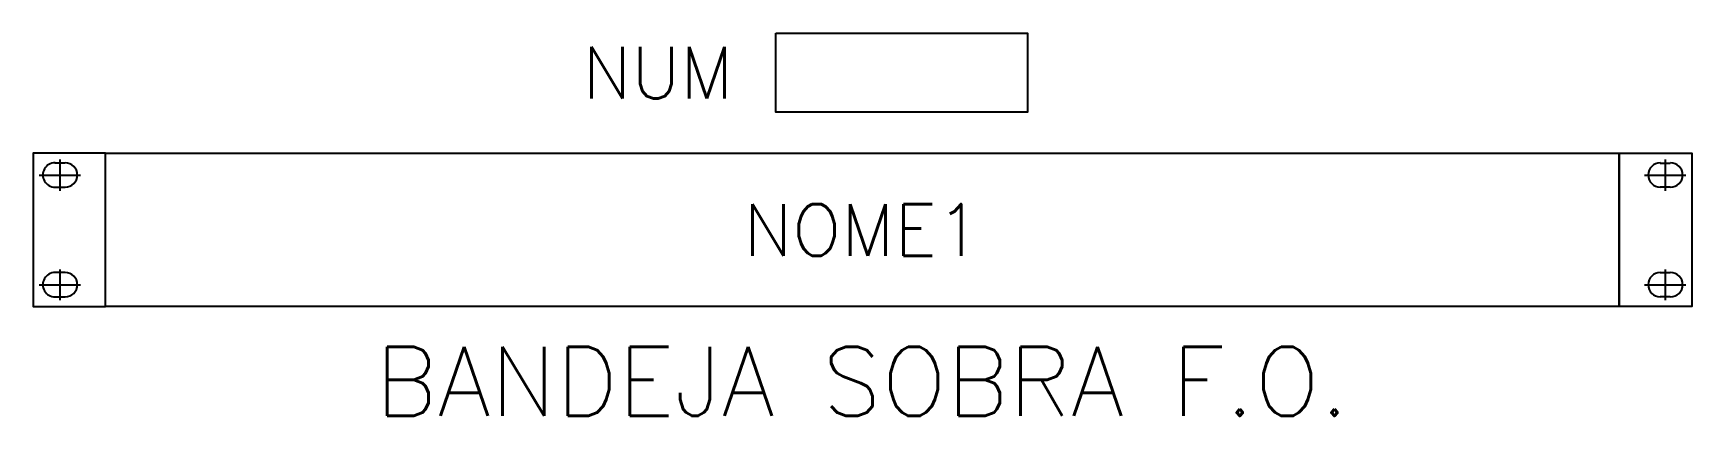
# Model space of a CAD drawing. Header units: millimetres. Extents: x -24 to 24, y -7.6 to 3.5.
import ezdxf
from ezdxf.enums import TextEntityAlignment as Align

# ---------------------------------------------------------------- set-up
doc = ezdxf.new("R2010")
doc.units = ezdxf.units.MM
doc.styles.add('Romans', font='romans.shx')
doc.styles.add('STYLE-ROMANS', font='romans.shx')

msp = doc.modelspace()

# ---------------------------------------------------------------- linework, layer by layer
for points in [[(-2.506, 3.481), (4.78, 3.481), (4.78, 1.19), (-2.506, 1.19)], [(-21.915, 0), (-24.005, 0), (-24.005, -4.446), (-21.915, -4.446)], [(21.915, 0), (21.915, -4.446), (-21.915, -4.446), (-21.915, 0)], [(21.915, 0), (24.018, 0), (24.018, -4.446), (21.915, -4.446)]]:
    msp.add_lwpolyline(points, close=True)
for points in [[(-23.087, -0.293), (-23.38, -0.293)], [(-23.233, -0.186), (-23.233, -1.091)], [(23.1, -0.293), (23.393, -0.293)], [(23.246, -0.186), (23.246, -1.091)], [(-23.832, -0.639), (-22.634, -0.639)], [(22.647, -0.639), (23.845, -0.639)], [(-23.38, -0.985), (-23.087, -0.985)], [(23.393, -0.985), (23.1, -0.985)], [(-23.832, -3.82), (-22.634, -3.82)], [(-23.087, -3.461), (-23.38, -3.461)], [(-23.233, -3.368), (-23.233, -4.259)], [(22.647, -3.82), (23.845, -3.82)], [(23.1, -3.461), (23.393, -3.461)], [(23.246, -3.368), (23.246, -4.259)], [(-23.38, -4.166), (-23.087, -4.166)], [(23.393, -4.166), (23.1, -4.166)]]:
    msp.add_lwpolyline(points)
for centre, start, end in [((-23.373, -0.632), 89.9998, 270.0002), ((-23.08, -0.632), 270, 90), ((23.107, -0.632), 90, 270), ((23.4, -0.632), 270, 90), ((-23.373, -3.813), 89.9998, 270.0002), ((-23.08, -3.813), 270, 90), ((23.107, -3.813), 90, 270), ((23.4, -3.813), 270, 90)]:
    msp.add_arc(centre, 0.353, start, end)

# ---------------------------------------------------------------- texts
at = {"style": 'Romans'}
msp.add_text('BANDEJA SOBRA F.O.', height=2, dxfattribs=at).set_placement((0, -6.615), align=Align.MIDDLE_CENTER)
at = {"style": 'STYLE-ROMANS'}
msp.add_attdef('NUM', text='NUM', height=1.5, dxfattribs=at).set_placement((-3.728, 2.335), align=Align.MIDDLE_RIGHT)
msp.add_attdef('NOME1', text='NOME1', height=1.5, dxfattribs=at).set_placement((0, -2.223), align=Align.MIDDLE_CENTER)

doc.saveas('drawing.dxf')
